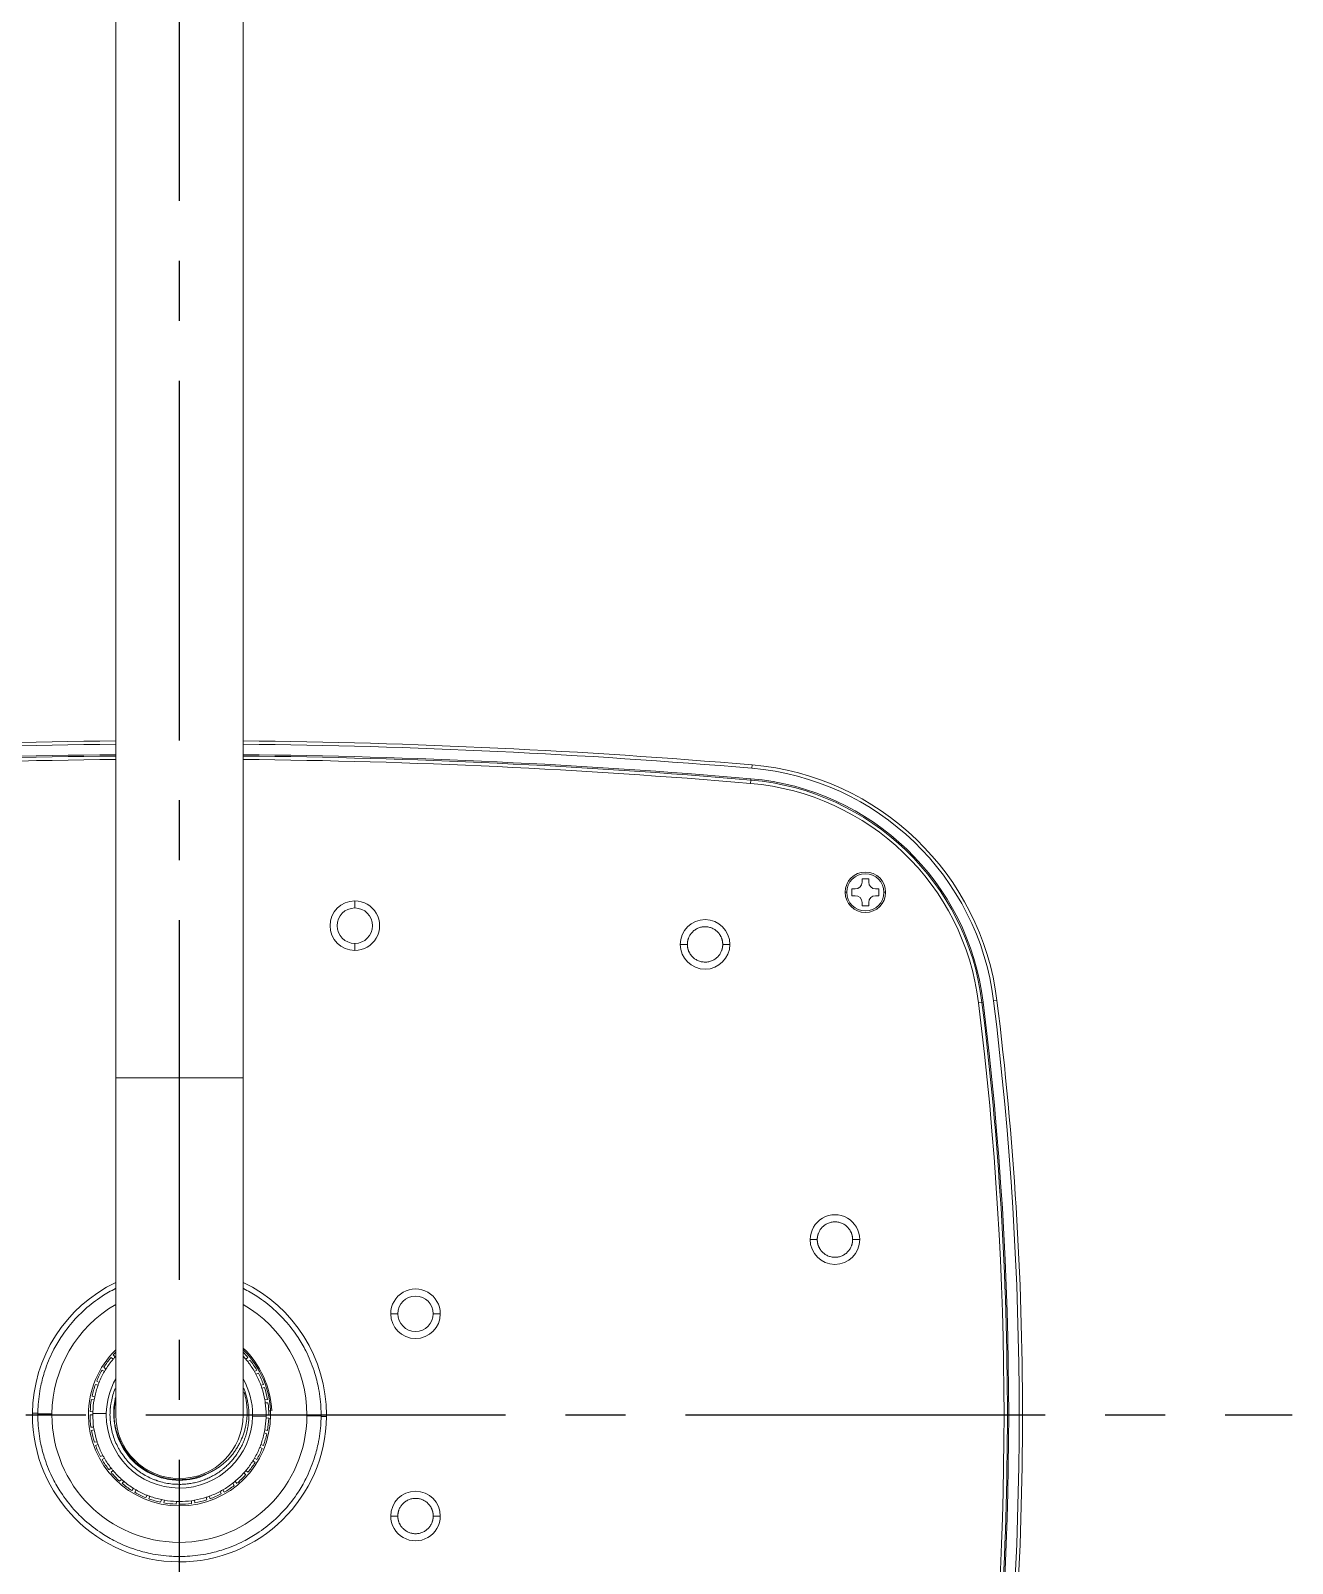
# Model space of a CAD drawing. Header units: millimetres. Extents: x 14183 to 14777, y -4239 to -3399.
# Drawn here: x 14386.7 to 14433.4, y -3574.9 to -3518 of the extents above; entities that cross this region are included whole.
import ezdxf

# ---------------------------------------------------------------- set-up
doc = ezdxf.new("R2010")
doc.units = ezdxf.units.MM
doc.header["$LTSCALE"] = 0.1
doc.linetypes.add('CENTER2', pattern=[28.575, 19.05, -3.175, 3.175, -3.175])
doc.linetypes.add('HIDDENX2', pattern=[19.05, 12.7, -6.35])
doc.layers.get('0').update_dxf_attribs({"lineweight": 15})
doc.layers.add('HIDDEN', color=8, linetype='HIDDENX2')

msp = doc.modelspace()

# ---------------------------------------------------------------- linework, layer by layer
at = {"linetype": 'Continuous', "lineweight": 18, "extrusion": (-1.22465e-16, -1, 0)}
for p, q in [((14389.832, -3506.862), (14389.832, -3556.862)), ((14394.557, -3556.862), (14394.557, -3506.862)), ((14417.494, -3549.487), (14417.744, -3549.487)), ((14417.494, -3549.612), (14417.494, -3549.487)), ((14417.744, -3549.487), (14417.744, -3549.612)), ((14417.119, -3549.862), (14417.244, -3549.862)), ((14417.119, -3550.112), (14417.119, -3549.862)), ((14417.244, -3550.112), (14417.119, -3550.112)), ((14417.494, -3550.487), (14417.494, -3550.362)), ((14417.744, -3550.362), (14417.744, -3550.487)), ((14417.994, -3549.862), (14418.119, -3549.862)), ((14418.119, -3550.112), (14417.994, -3550.112)), ((14418.119, -3549.862), (14418.119, -3550.112)), ((14417.744, -3550.487), (14417.494, -3550.487)), ((14389.832, -3556.862), (14389.832, -3569.362)), ((14394.557, -3569.362), (14394.557, -3556.862)), ((14389.734, -3567.297), (14389.657, -3567.233)), ((14389.74, -3567.138), (14389.805, -3567.215)), ((14394.655, -3567.297), (14394.732, -3567.233)), ((14394.812, -3567.332), (14394.724, -3567.382)), ((14389.412, -3567.756), (14389.326, -3567.706)), ((14389.391, -3567.597), (14389.469, -3567.662)), ((14394.977, -3567.756), (14395.063, -3567.706)), ((14395.124, -3567.817), (14395.03, -3567.851)), ((14389.176, -3568.264), (14389.082, -3568.229)), ((14389.127, -3568.111), (14389.215, -3568.162)), ((14395.213, -3568.264), (14395.307, -3568.229)), ((14395.348, -3568.349), (14395.249, -3568.367)), ((14389.031, -3568.804), (14388.932, -3568.787)), ((14388.957, -3568.663), (14389.052, -3568.697)), ((14395.358, -3568.804), (14395.457, -3568.787)), ((14395.476, -3568.912), (14395.375, -3568.912)), ((14388.982, -3569.362), (14388.882, -3569.362)), ((14388.884, -3569.236), (14388.984, -3569.253)), ((14395.505, -3569.489), (14395.405, -3569.471)), ((14395.407, -3569.362), (14395.507, -3569.362)), ((14395.566, -3569.212), (14395.504, -3569.212)), ((14395.566, -3569.512), (14395.504, -3569.512)), ((14388.913, -3569.812), (14389.014, -3569.812)), ((14389.031, -3569.92), (14388.932, -3569.937)), ((14395.432, -3570.062), (14395.337, -3570.027)), ((14395.358, -3569.92), (14395.457, -3569.937)), ((14389.041, -3570.375), (14389.14, -3570.358)), ((14389.176, -3570.461), (14389.082, -3570.495)), ((14395.262, -3570.613), (14395.174, -3570.563)), ((14395.213, -3570.461), (14395.307, -3570.495)), ((14389.265, -3570.908), (14389.359, -3570.873)), ((14389.412, -3570.969), (14389.326, -3571.019)), ((14389.577, -3571.393), (14389.665, -3571.342)), ((14394.998, -3571.127), (14394.92, -3571.062)), ((14394.977, -3570.969), (14395.063, -3571.019)), ((14389.734, -3571.427), (14389.657, -3571.491)), ((14389.97, -3571.816), (14390.047, -3571.752)), ((14390.13, -3571.823), (14390.065, -3571.9)), ((14394.225, -3571.979), (14394.175, -3571.892)), ((14394.259, -3571.823), (14394.324, -3571.9)), ((14394.649, -3571.587), (14394.584, -3571.51)), ((14394.655, -3571.427), (14394.732, -3571.491)), ((14390.43, -3572.166), (14390.495, -3572.088)), ((14390.588, -3572.144), (14390.538, -3572.231)), ((14390.943, -3572.429), (14390.994, -3572.342)), ((14391.096, -3572.381), (14391.062, -3572.475)), ((14391.495, -3572.6), (14391.529, -3572.505)), ((14393.208, -3572.516), (14393.19, -3572.417)), ((14393.293, -3572.381), (14393.327, -3572.475)), ((14393.74, -3572.292), (14393.705, -3572.197)), ((14393.801, -3572.144), (14393.851, -3572.231)), ((14391.637, -3572.526), (14391.619, -3572.624)), ((14392.068, -3572.672), (14392.085, -3572.573)), ((14392.194, -3572.575), (14392.194, -3572.675)), ((14392.644, -3572.644), (14392.644, -3572.543)), ((14392.752, -3572.526), (14392.77, -3572.624))]:
    msp.add_line(p, q, dxfattribs=at)
at = {"linetype": 'Continuous', "lineweight": 13, "extrusion": (-1.22465e-16, -1, 0)}
for p, q in [((14413.374, -3545.826), (14413.378, -3545.776)), ((14413.411, -3545.39), (14413.422, -3545.265)), ((14413.374, -3545.826), (14413.363, -3545.95)), ((14416.932, -3549.987), (14416.869, -3549.987)), ((14418.307, -3549.987), (14418.369, -3549.987)), ((14421.939, -3554.069), (14421.815, -3554.084)), ((14421.939, -3554.069), (14421.988, -3554.063)), ((14422.373, -3554.015), (14422.497, -3554)), ((14392.194, -3556.862), (14389.832, -3556.862)), ((14392.194, -3556.862), (14394.557, -3556.862)), ((14386.745, -3569.302), (14386.945, -3569.304)), ((14386.945, -3569.324), (14387.47, -3569.328)), ((14389.482, -3569.316), (14388.982, -3569.308)), ((14394.907, -3569.408), (14395.407, -3569.417)), ((14397.444, -3569.401), (14396.919, -3569.397)), ((14397.644, -3569.422), (14397.444, -3569.42))]:
    msp.add_line(p, q, dxfattribs=at)
at = {"linetype": 'Continuous', "lineweight": 18}
for centre, radius, start, end in [((14392.194, -3794.362), 250, 90.54142, 94.87081), ((14392.194, -3794.362), 250, 85.12919, 89.45858), ((14412.573, -3555.229), 10, 7.0594, 85.1292), ((14412.573, -3555.229), 9.313, 7.0594, 85.1284), ((14417.619, -3549.987), 0.688, 0, 180), ((14417.244, -3549.612), 0.25, 270, 0), ((14417.994, -3549.612), 0.25, 180, 270), ((14417.619, -3549.987), 0.688, 180, 0), ((14417.244, -3550.362), 0.25, 0, 90), ((14417.994, -3550.362), 0.25, 90, 180), ((14298.444, -3569.362), 125, 0, 7.05939), ((14392.194, -3569.362), 5.45, 115.6873, 179.3679), ((14392.194, -3569.362), 5.45, 0.0016, 64.3128), ((14392.194, -3569.362), 5.25, 116.8608, 123.1392), ((14392.194, -3569.362), 5.25, 56.8608, 63.1392), ((14392.194, -3569.362), 5.25, 131.8608, 138.1392), ((14392.194, -3569.362), 5.25, 41.8608, 48.1392), ((14392.194, -3569.362), 5.25, 146.8608, 153.1392), ((14392.194, -3569.362), 5.25, 26.8608, 33.1392), ((14392.194, -3569.362), 3.312, 140, 147.8077), ((14392.194, -3569.362), 3.212, 138.0523, 140), ((14392.194, -3569.362), 3.312, 135.4964, 137.8077), ((14392.194, -3569.362), 3.425, 2.5101, 46.3863), ((14392.194, -3569.362), 3.312, 40, 44.5035), ((14392.194, -3569.362), 3.212, 38.0524, 40.0001), ((14392.194, -3569.362), 3.312, 30, 37.8077), ((14392.194, -3569.362), 5.25, 161.8608, 168.1392), ((14392.194, -3569.362), 3.312, 150, 157.8077), ((14392.194, -3569.362), 3.212, 148.0523, 150), ((14392.194, -3569.362), 3.212, 28.0524, 30), ((14392.194, -3569.362), 3.312, 20, 27.8077), ((14392.194, -3569.362), 5.25, 11.8608, 18.1392), ((14392.194, -3569.362), 3.312, 160, 167.8077), ((14392.194, -3569.362), 3.212, 158.0523, 160), ((14392.194, -3569.362), 2.712, 150.5693, 179.026), ((14392.194, -3569.362), 2.712, 0, 29.4302), ((14392.194, -3569.362), 3.212, 18.0524, 20), ((14392.194, -3569.362), 3.312, 10, 17.8077), ((14392.194, -3569.362), 5.25, 176.8608, 179.5805), ((14392.194, -3569.362), 3.312, 170, 177.8077), ((14392.194, -3569.362), 3.212, 168.0523, 170), ((14392.194, -3569.362), 3.212, 8.0524, 10), ((14392.194, -3569.362), 3.312, 0, 7.8077), ((14392.194, -3569.362), 5.25, 0, 3.1392), ((14392.194, -3569.362), 5.25, 179.5805, 180), ((14392.194, -3569.362), 5.25, 180, 183.1392), ((14392.194, -3569.362), 3.312, 180, 187.8077), ((14392.194, -3569.362), 3.212, 178.0523, 179.026), ((14392.194, -3569.362), 3.212, 179.026, 180), ((14392.194, -3569.362), 2.712, 180, 359.026), ((14392.194, -3569.362), 2.362, 180, 270), ((14392.194, -3569.362), 2.362, 270, 360), ((14392.194, -3569.362), 3.212, 358.0523, 359.026), ((14392.194, -3569.362), 3.212, 359.026, 0), ((14392.194, -3569.362), 3.312, 350, 357.8077), ((14392.194, -3569.362), 5.25, 356.8608, 359.5805), ((14392.194, -3569.362), 5.25, 359.5805, 0), ((14298.444, -3569.362), 125, 352.94061, 0), ((14392.194, -3569.362), 3.312, 190, 197.8077), ((14392.194, -3569.362), 3.212, 188.0524, 190), ((14392.194, -3569.362), 3.312, 340, 347.8077), ((14392.194, -3569.362), 3.212, 348.0523, 350), ((14392.194, -3569.362), 5.25, 191.8608, 198.1392), ((14392.194, -3569.362), 3.312, 200, 207.8077), ((14392.194, -3569.362), 3.212, 198.0524, 200), ((14392.194, -3569.362), 3.312, 330, 337.8077), ((14392.194, -3569.362), 3.212, 338.0523, 340), ((14392.194, -3569.362), 5.25, 341.8608, 348.1392), ((14392.194, -3569.362), 3.312, 210, 217.8077), ((14392.194, -3569.362), 3.212, 208.0524, 210), ((14392.194, -3569.362), 3.212, 218.0524, 220), ((14392.194, -3569.362), 3.312, 320, 327.8077), ((14392.194, -3569.362), 3.212, 328.0523, 330), ((14392.194, -3569.362), 5.25, 206.8608, 213.1392), ((14392.194, -3569.362), 3.312, 220, 227.8077), ((14392.194, -3569.362), 3.212, 228.0523, 230), ((14392.194, -3569.362), 3.312, 230, 237.8077), ((14392.194, -3569.362), 3.212, 308.0523, 310), ((14392.194, -3569.362), 3.312, 310, 317.8077), ((14392.194, -3569.362), 3.212, 318.0523, 320), ((14392.194, -3569.362), 5.25, 326.8608, 333.1392), ((14392.194, -3569.362), 3.212, 238.0523, 240), ((14392.194, -3569.362), 3.312, 240, 247.8077), ((14392.194, -3569.362), 3.212, 248.0523, 250), ((14392.194, -3569.362), 3.312, 250, 257.8077), ((14392.194, -3569.362), 3.212, 258.0523, 260), ((14392.194, -3569.362), 3.312, 280, 287.8077), ((14392.194, -3569.362), 3.212, 288.0523, 290), ((14392.194, -3569.362), 3.312, 290, 297.8077), ((14392.194, -3569.362), 3.212, 298.0523, 300), ((14392.194, -3569.362), 3.312, 300, 307.8077), ((14392.194, -3569.362), 5.25, 221.8608, 228.1392), ((14392.194, -3569.362), 3.312, 260, 267.8077), ((14392.194, -3569.362), 3.212, 268.0505, 270), ((14392.194, -3569.362), 3.312, 270, 277.8077), ((14392.194, -3569.362), 3.212, 278.0523, 280), ((14392.194, -3569.362), 5.25, 311.8608, 318.1392), ((14392.194, -3569.362), 5.25, 236.8608, 243.1392), ((14392.194, -3569.362), 5.25, 296.8608, 303.1392), ((14392.194, -3569.362), 5.25, 251.8608, 258.1392), ((14392.194, -3569.362), 5.25, 266.8608, 273.1392), ((14392.194, -3569.362), 5.25, 281.8608, 288.1392)]:
    msp.add_arc(centre, radius, start, end, dxfattribs=at)
at = {"linetype": 'Continuous', "lineweight": 13}
for centre, radius, start, end in [((14392.194, -3794.362), 249.875, 90.54157, 94.87081), ((14392.194, -3794.362), 249.875, 85.12919, 89.45843), ((14392.194, -3794.362), 249.312, 90.54279, 94.87084), ((14392.194, -3794.362), 249.312, 85.12916, 89.45705), ((14412.573, -3555.229), 9.875, 7.0594, 85.1292), ((14398.694, -3551.224), 0.656, 90, 270), ((14398.694, -3551.224), 0.656, 270, 90), ((14298.444, -3569.362), 124.313, 352.94061, 7.05939), ((14298.444, -3569.362), 124.875, 352.94061, 7.05939), ((14400.944, -3565.612), 0.656, 360, 180), ((14392.194, -3569.362), 4.725, 119.9982, 179.5805), ((14392.194, -3569.362), 4.725, 359.9974, 60.0006), ((14400.944, -3565.612), 0.656, 180, 360), ((14392.194, -3569.362), 5.45, 179.3679, 180.0016), ((14392.194, -3569.362), 4.725, 179.5805, 180.0044), ((14392.194, -3569.362), 4.725, 180.0044, 359.5805), ((14392.194, -3569.362), 2.712, 179.026, 180), ((14392.194, -3569.362), 2.712, 359.026, 360), ((14392.194, -3569.362), 4.725, 359.5805, 359.9974)]:
    msp.add_arc(centre, radius, start, end, dxfattribs=at)
at = {"linetype": 'Continuous', "lineweight": 13, "extrusion": (0, 0, -1)}
for centre, radius, start, end in [((-14392.194, -3794.362), 249.488, 85.12919, 89.45751), ((-14392.194, -3794.362), 249.488, 90.54249, 94.87081), ((-14412.573, -3555.229), 9.488, 94.8708, 172.9406), ((-14298.444, -3569.362), 124.487, 172.94061, 187.05939), ((-14392.194, -3569.362), 5.45, 179.9984, 180.6321)]:
    msp.add_arc(centre, radius, start, end, dxfattribs=at)
at = {"linetype": 'Continuous', "lineweight": 18, "extrusion": (0, 0, -1)}
for centre, radius, start, end in [((-14392.194, -3794.362), 249.438, 85.12919, 89.45736), ((-14392.194, -3794.362), 249.438, 90.54264, 94.87081), ((-14412.573, -3555.229), 9.438, 94.8708, 172.9406), ((-14417.619, -3549.987), 0.75, 0, 180), ((-14398.694, -3551.224), 0.919, 270.0032, 90.0011), ((-14398.694, -3551.224), 0.919, 90.0011, 270.0032), ((-14417.619, -3549.987), 0.75, 180, 0), ((-14411.676, -3551.919), 0.919, 0.0032, 180.0032), ((-14411.676, -3551.919), 0.919, 180.0032, 0.0032), ((-14298.444, -3569.362), 124.438, 172.94061, 180), ((-14416.491, -3562.862), 0.919, 0.0011, 180.0011), ((-14416.491, -3562.862), 0.919, 180.0011, 0.0011), ((-14392.194, -3569.362), 5.25, 48.1392, 56.8608), ((-14392.194, -3569.362), 5.25, 123.1392, 131.8608), ((-14400.944, -3565.612), 0.919, 0.0011, 180.0032), ((-14400.944, -3565.612), 0.919, 180.0032, 0.0011), ((-14392.194, -3569.362), 5.25, 33.1392, 41.8608), ((-14392.194, -3569.362), 5.25, 138.1392, 146.8608), ((-14392.194, -3569.362), 5.25, 18.1392, 26.8608), ((-14392.194, -3569.362), 3.375, 0, 45.5738), ((-14392.194, -3569.362), 3.212, 31.9477, 40), ((-14392.194, -3569.362), 3.375, 134.4262, 180), ((-14392.194, -3569.362), 3.212, 137.3417, 139.9999), ((-14392.194, -3569.362), 3.212, 141.9476, 150), ((-14392.194, -3569.362), 5.25, 153.1392, 161.8608), ((-14392.194, -3569.362), 3.212, 21.9477, 30), ((-14392.194, -3569.362), 3.212, 151.9476, 160), ((-14392.194, -3569.362), 5.25, 3.1392, 11.8608), ((-14392.194, -3569.362), 3.212, 11.9477, 20), ((-14392.194, -3569.362), 3.212, 161.9476, 170), ((-14392.194, -3569.362), 5.25, 168.1392, 176.8608), ((-14392.194, -3569.362), 3.212, 1.9477, 10), ((-14392.194, -3569.362), 2.425, 270, 13.0359), ((-14392.194, -3569.362), 3.212, 171.9476, 180), ((-14392.194, -3569.362), 5.45, 180.6321, 359.9984), ((-14392.194, -3569.362), 5.25, 348.1392, 356.8608), ((-14392.194, -3569.362), 3.375, 180, 0), ((-14392.194, -3569.362), 3.212, 351.9476, 360), ((-14392.194, -3569.362), 3.212, 181.9477, 190), ((-14392.194, -3569.362), 5.25, 183.1392, 191.8608), ((-14298.444, -3569.362), 124.438, 180, 187.05939), ((-14392.194, -3569.362), 3.212, 341.9476, 350), ((-14392.194, -3569.362), 3.212, 191.9477, 200), ((-14392.194, -3569.362), 3.212, 331.9476, 340), ((-14392.194, -3569.362), 3.212, 201.9477, 210), ((-14392.194, -3569.362), 5.25, 333.1392, 341.8608), ((-14392.194, -3569.362), 3.212, 321.9476, 330), ((-14392.194, -3569.362), 3.212, 211.9477, 220), ((-14392.194, -3569.362), 5.25, 198.1392, 206.8608), ((-14392.194, -3569.362), 3.212, 311.9477, 320), ((-14392.194, -3569.362), 3.212, 301.9477, 310), ((-14392.194, -3569.362), 2.425, 245.8856, 270), ((-14392.194, -3569.362), 3.212, 231.9477, 240), ((-14392.194, -3569.362), 3.212, 221.9477, 230), ((-14392.194, -3569.362), 5.25, 318.1392, 326.8608), ((-14392.194, -3569.362), 3.212, 291.9477, 300), ((-14392.194, -3569.362), 3.212, 281.9477, 290), ((-14392.194, -3569.362), 3.212, 251.9477, 260), ((-14392.194, -3569.362), 3.212, 241.9477, 250), ((-14392.194, -3569.362), 5.25, 213.1392, 221.8608), ((-14400.944, -3573.112), 0.919, 0.0032, 180.0011), ((-14392.194, -3569.362), 3.212, 271.9495, 280), ((-14392.194, -3569.362), 3.212, 261.9477, 270), ((-14392.194, -3569.362), 5.25, 303.1392, 311.8608), ((-14392.194, -3569.362), 5.25, 228.1392, 236.8608), ((-14400.944, -3573.112), 0.919, 180.0011, 0.0032), ((-14392.194, -3569.362), 5.25, 288.1392, 296.8608), ((-14392.194, -3569.362), 5.25, 243.1392, 251.8608), ((-14392.194, -3569.362), 5.25, 273.1392, 281.8608), ((-14392.194, -3569.362), 5.25, 258.1392, 266.8608)]:
    msp.add_arc(centre, radius, start, end, dxfattribs=at)
at = {"linetype": 'Continuous', "lineweight": 13}
for points in [[(14398.694, -3550.568), (14398.694, -3550.551), (14398.694, -3550.532), (14398.694, -3550.491), (14398.694, -3550.47), (14398.694, -3550.425), (14398.694, -3550.402), (14398.694, -3550.354), (14398.694, -3550.33), (14398.694, -3550.306)], [(14398.694, -3551.88), (14398.694, -3551.898), (14398.694, -3551.917), (14398.694, -3551.957), (14398.694, -3551.979), (14398.694, -3552.023), (14398.694, -3552.047), (14398.694, -3552.094), (14398.694, -3552.118), (14398.694, -3552.143)], [(14410.757, -3551.919), (14410.782, -3551.919), (14410.806, -3551.919), (14410.854, -3551.919), (14410.877, -3551.919), (14410.922, -3551.919), (14410.944, -3551.919), (14410.984, -3551.919), (14411.003, -3551.919), (14411.021, -3551.919)], [(14412.594, -3551.919), (14412.57, -3551.919), (14412.546, -3551.919), (14412.498, -3551.919), (14412.475, -3551.919), (14412.43, -3551.919), (14412.408, -3551.919), (14412.367, -3551.919), (14412.348, -3551.919), (14412.331, -3551.919)], [(14415.572, -3562.862), (14415.596, -3562.862), (14415.621, -3562.862), (14415.668, -3562.862), (14415.692, -3562.862), (14415.737, -3562.862), (14415.759, -3562.862), (14415.799, -3562.862), (14415.818, -3562.862), (14415.835, -3562.862)], [(14417.409, -3562.862), (14417.385, -3562.862), (14417.361, -3562.862), (14417.313, -3562.862), (14417.289, -3562.862), (14417.244, -3562.862), (14417.223, -3562.862), (14417.182, -3562.862), (14417.163, -3562.862), (14417.146, -3562.862)], [(14400.026, -3565.612), (14400.05, -3565.612), (14400.074, -3565.612), (14400.122, -3565.612), (14400.145, -3565.612), (14400.19, -3565.612), (14400.212, -3565.612), (14400.252, -3565.612), (14400.271, -3565.612), (14400.288, -3565.612)], [(14401.863, -3565.612), (14401.839, -3565.612), (14401.815, -3565.612), (14401.767, -3565.612), (14401.744, -3565.612), (14401.699, -3565.612), (14401.677, -3565.612), (14401.637, -3565.612), (14401.618, -3565.612), (14401.601, -3565.612)], [(14400.289, -3573.112), (14400.272, -3573.112), (14400.253, -3573.112), (14400.212, -3573.112), (14400.191, -3573.112), (14400.146, -3573.112), (14400.122, -3573.112), (14400.075, -3573.112), (14400.05, -3573.112), (14400.026, -3573.112)], [(14401.6, -3573.112), (14401.617, -3573.112), (14401.636, -3573.112), (14401.677, -3573.112), (14401.698, -3573.112), (14401.743, -3573.112), (14401.767, -3573.112), (14401.814, -3573.112), (14401.839, -3573.112), (14401.863, -3573.112)]]:
    msp.add_open_spline(points, degree=3, knots=[0, 0, 0, 0, 0.25, 0.25, 0.5, 0.5, 0.75, 0.75, 1, 1, 1, 1], dxfattribs=at)
at = {"linetype": 'Continuous', "lineweight": 18}
for points, knots in [([(14412.331, -3551.919), (14412.331, -3551.916), (14412.331, -3551.912), (14412.331, -3551.905), (14412.331, -3551.898), (14412.33, -3551.891), (14412.33, -3551.884), (14412.33, -3551.877), (14412.329, -3551.87), (14412.329, -3551.864), (14412.328, -3551.857), (14412.328, -3551.85), (14412.327, -3551.843), (14412.326, -3551.837), (14412.325, -3551.83), (14412.324, -3551.823), (14412.323, -3551.817), (14412.322, -3551.81), (14412.321, -3551.804), (14412.32, -3551.797), (14412.319, -3551.791), (14412.318, -3551.784), (14412.316, -3551.778), (14412.315, -3551.771), (14412.314, -3551.765), (14412.312, -3551.758), (14412.31, -3551.752), (14412.309, -3551.746), (14412.307, -3551.739), (14412.305, -3551.733), (14412.303, -3551.726), (14412.301, -3551.72), (14412.299, -3551.714), (14412.297, -3551.707), (14412.295, -3551.701), (14412.293, -3551.695), (14412.287, -3551.68), (14412.278, -3551.656), (14412.263, -3551.625), (14412.246, -3551.593), (14412.228, -3551.563), (14412.207, -3551.533), (14412.184, -3551.503), (14412.154, -3551.469), (14412.115, -3551.43), (14412.064, -3551.389), (14412.008, -3551.351), (14411.947, -3551.32), (14411.884, -3551.295), (14411.818, -3551.277), (14411.749, -3551.265), (14411.679, -3551.261), (14411.608, -3551.265), (14411.54, -3551.276), (14411.474, -3551.293), (14411.41, -3551.318), (14411.348, -3551.349), (14411.291, -3551.386), (14411.24, -3551.427), (14411.194, -3551.472), (14411.152, -3551.522), (14411.116, -3551.575), (14411.085, -3551.63), (14411.067, -3551.673), (14411.057, -3551.7), (14411.053, -3551.713), (14411.049, -3551.725), (14411.045, -3551.737), (14411.042, -3551.75), (14411.039, -3551.762), (14411.036, -3551.775), (14411.033, -3551.788), (14411.031, -3551.8), (14411.029, -3551.813), (14411.027, -3551.826), (14411.025, -3551.839), (14411.024, -3551.852), (14411.023, -3551.865), (14411.022, -3551.878), (14411.021, -3551.892), (14411.021, -3551.905), (14411.021, -3551.914), (14411.021, -3551.919)], [0, 0, 0, 0, 0.003412, 0.006805, 0.010181, 0.01354, 0.016884, 0.020212, 0.023527, 0.026828, 0.030117, 0.033395, 0.036662, 0.039919, 0.043168, 0.046408, 0.049641, 0.052868, 0.05609, 0.059306, 0.062519, 0.065729, 0.068936, 0.072142, 0.075348, 0.078553, 0.08176, 0.084968, 0.088179, 0.091393, 0.094611, 0.097833, 0.101061, 0.104296, 0.107537, 0.110785, 0.114042, 0.130866, 0.147803, 0.164918, 0.182271, 0.199917, 0.217904, 0.23628, 0.266761, 0.298262, 0.330954, 0.365013, 0.397583, 0.430587, 0.464208, 0.498642, 0.532994, 0.566579, 0.599596, 0.632228, 0.666512, 0.699421, 0.731136, 0.76183, 0.794088, 0.825267, 0.855643, 0.885537, 0.891927, 0.898283, 0.90461, 0.910913, 0.917198, 0.92347, 0.929736, 0.936001, 0.942272, 0.948554, 0.954854, 0.961178, 0.967534, 0.973926, 0.980362, 0.986849, 0.993393, 1, 1, 1, 1]), ([(14411.021, -3551.919), (14411.021, -3551.921), (14411.021, -3551.926), (14411.021, -3551.933), (14411.021, -3551.94), (14411.021, -3551.947), (14411.022, -3551.953), (14411.022, -3551.96), (14411.022, -3551.967), (14411.023, -3551.974), (14411.024, -3551.981), (14411.024, -3551.987), (14411.025, -3551.994), (14411.026, -3552.001), (14411.026, -3552.007), (14411.027, -3552.014), (14411.028, -3552.021), (14411.029, -3552.027), (14411.03, -3552.034), (14411.032, -3552.04), (14411.033, -3552.047), (14411.034, -3552.053), (14411.035, -3552.06), (14411.037, -3552.066), (14411.038, -3552.073), (14411.04, -3552.079), (14411.041, -3552.085), (14411.043, -3552.092), (14411.045, -3552.098), (14411.047, -3552.105), (14411.049, -3552.111), (14411.051, -3552.117), (14411.053, -3552.124), (14411.055, -3552.13), (14411.057, -3552.136), (14411.059, -3552.143), (14411.065, -3552.158), (14411.074, -3552.181), (14411.089, -3552.213), (14411.106, -3552.244), (14411.124, -3552.275), (14411.145, -3552.305), (14411.167, -3552.334), (14411.198, -3552.369), (14411.237, -3552.408), (14411.287, -3552.449), (14411.344, -3552.486), (14411.404, -3552.517), (14411.468, -3552.542), (14411.534, -3552.561), (14411.603, -3552.572), (14411.673, -3552.576), (14411.743, -3552.573), (14411.812, -3552.562), (14411.878, -3552.544), (14411.942, -3552.52), (14412.003, -3552.489), (14412.061, -3552.452), (14412.112, -3552.411), (14412.158, -3552.365), (14412.2, -3552.315), (14412.236, -3552.262), (14412.266, -3552.207), (14412.284, -3552.165), (14412.295, -3552.137), (14412.299, -3552.125), (14412.303, -3552.112), (14412.306, -3552.1), (14412.31, -3552.088), (14412.313, -3552.075), (14412.316, -3552.062), (14412.319, -3552.05), (14412.321, -3552.037), (14412.323, -3552.024), (14412.325, -3552.011), (14412.327, -3551.999), (14412.328, -3551.985), (14412.329, -3551.972), (14412.33, -3551.959), (14412.331, -3551.946), (14412.331, -3551.932), (14412.331, -3551.923), (14412.331, -3551.919)], [0, 0, 0, 0, 0.003412, 0.006805, 0.010181, 0.01354, 0.016884, 0.020212, 0.023527, 0.026828, 0.030117, 0.033395, 0.036662, 0.039919, 0.043168, 0.046408, 0.049641, 0.052868, 0.05609, 0.059306, 0.062519, 0.065729, 0.068936, 0.072142, 0.075348, 0.078553, 0.08176, 0.084968, 0.088179, 0.091393, 0.094611, 0.097833, 0.101061, 0.104296, 0.107537, 0.110785, 0.114042, 0.130866, 0.147803, 0.164918, 0.182271, 0.199917, 0.217904, 0.23628, 0.266761, 0.298262, 0.330954, 0.365013, 0.397583, 0.430587, 0.464208, 0.498642, 0.532994, 0.566579, 0.599596, 0.632228, 0.666512, 0.699421, 0.731136, 0.76183, 0.794088, 0.825267, 0.855643, 0.885537, 0.891927, 0.898283, 0.90461, 0.910913, 0.917198, 0.92347, 0.929736, 0.936001, 0.942272, 0.948554, 0.954854, 0.961178, 0.967534, 0.973926, 0.980362, 0.986849, 0.993393, 1, 1, 1, 1]), ([(14417.146, -3562.862), (14417.146, -3562.86), (14417.146, -3562.855), (14417.146, -3562.848), (14417.145, -3562.841), (14417.145, -3562.834), (14417.145, -3562.828), (14417.145, -3562.821), (14417.144, -3562.814), (14417.144, -3562.807), (14417.143, -3562.8), (14417.142, -3562.794), (14417.142, -3562.787), (14417.141, -3562.78), (14417.14, -3562.774), (14417.139, -3562.767), (14417.138, -3562.76), (14417.137, -3562.754), (14417.136, -3562.747), (14417.135, -3562.741), (14417.134, -3562.734), (14417.132, -3562.728), (14417.131, -3562.721), (14417.13, -3562.715), (14417.128, -3562.708), (14417.127, -3562.702), (14417.125, -3562.696), (14417.123, -3562.689), (14417.122, -3562.683), (14417.12, -3562.676), (14417.118, -3562.67), (14417.116, -3562.664), (14417.114, -3562.657), (14417.112, -3562.651), (14417.11, -3562.645), (14417.107, -3562.638), (14417.102, -3562.623), (14417.092, -3562.6), (14417.078, -3562.568), (14417.061, -3562.537), (14417.042, -3562.506), (14417.022, -3562.476), (14416.999, -3562.447), (14416.969, -3562.412), (14416.93, -3562.373), (14416.879, -3562.332), (14416.823, -3562.295), (14416.762, -3562.264), (14416.698, -3562.239), (14416.633, -3562.22), (14416.564, -3562.209), (14416.494, -3562.205), (14416.423, -3562.208), (14416.355, -3562.219), (14416.289, -3562.237), (14416.224, -3562.261), (14416.163, -3562.292), (14416.106, -3562.329), (14416.055, -3562.37), (14416.008, -3562.416), (14415.967, -3562.466), (14415.93, -3562.519), (14415.9, -3562.574), (14415.882, -3562.616), (14415.872, -3562.644), (14415.868, -3562.656), (14415.864, -3562.668), (14415.86, -3562.681), (14415.857, -3562.693), (14415.854, -3562.706), (14415.851, -3562.719), (14415.848, -3562.731), (14415.846, -3562.744), (14415.844, -3562.757), (14415.842, -3562.77), (14415.84, -3562.782), (14415.839, -3562.795), (14415.837, -3562.809), (14415.837, -3562.822), (14415.836, -3562.835), (14415.836, -3562.849), (14415.835, -3562.858), (14415.835, -3562.862)], [0, 0, 0, 0, 0.003412, 0.006805, 0.010181, 0.01354, 0.016884, 0.020212, 0.023527, 0.026828, 0.030117, 0.033395, 0.036662, 0.039919, 0.043168, 0.046408, 0.049641, 0.052868, 0.05609, 0.059306, 0.062519, 0.065729, 0.068936, 0.072142, 0.075348, 0.078553, 0.08176, 0.084968, 0.088179, 0.091393, 0.094611, 0.097833, 0.101061, 0.104296, 0.107537, 0.110785, 0.114042, 0.130866, 0.147803, 0.164918, 0.182271, 0.199917, 0.217904, 0.23628, 0.266761, 0.298262, 0.330954, 0.365013, 0.397583, 0.430587, 0.464208, 0.498642, 0.532994, 0.566579, 0.599596, 0.632228, 0.666512, 0.699421, 0.731136, 0.76183, 0.794088, 0.825267, 0.855643, 0.885537, 0.891927, 0.898283, 0.90461, 0.910913, 0.917198, 0.92347, 0.929736, 0.936001, 0.942272, 0.948554, 0.954854, 0.961178, 0.967534, 0.973926, 0.980362, 0.986849, 0.993393, 1, 1, 1, 1]), ([(14415.835, -3562.862), (14415.835, -3562.865), (14415.836, -3562.869), (14415.836, -3562.876), (14415.836, -3562.883), (14415.836, -3562.89), (14415.836, -3562.897), (14415.837, -3562.904), (14415.837, -3562.911), (14415.838, -3562.917), (14415.838, -3562.924), (14415.839, -3562.931), (14415.84, -3562.938), (14415.84, -3562.944), (14415.841, -3562.951), (14415.842, -3562.958), (14415.843, -3562.964), (14415.844, -3562.971), (14415.845, -3562.977), (14415.846, -3562.984), (14415.848, -3562.99), (14415.849, -3562.997), (14415.85, -3563.003), (14415.852, -3563.01), (14415.853, -3563.016), (14415.855, -3563.023), (14415.856, -3563.029), (14415.858, -3563.035), (14415.86, -3563.042), (14415.861, -3563.048), (14415.863, -3563.054), (14415.865, -3563.061), (14415.867, -3563.067), (14415.869, -3563.073), (14415.872, -3563.08), (14415.874, -3563.086), (14415.879, -3563.101), (14415.889, -3563.125), (14415.904, -3563.156), (14415.92, -3563.188), (14415.939, -3563.218), (14415.96, -3563.248), (14415.982, -3563.278), (14416.012, -3563.312), (14416.052, -3563.351), (14416.102, -3563.392), (14416.159, -3563.43), (14416.219, -3563.461), (14416.283, -3563.486), (14416.349, -3563.504), (14416.417, -3563.516), (14416.488, -3563.52), (14416.558, -3563.516), (14416.627, -3563.505), (14416.693, -3563.488), (14416.757, -3563.463), (14416.818, -3563.432), (14416.875, -3563.395), (14416.926, -3563.354), (14416.973, -3563.309), (14417.015, -3563.259), (14417.051, -3563.206), (14417.081, -3563.15), (14417.099, -3563.108), (14417.109, -3563.081), (14417.114, -3563.068), (14417.117, -3563.056), (14417.121, -3563.044), (14417.125, -3563.031), (14417.128, -3563.019), (14417.131, -3563.006), (14417.133, -3562.993), (14417.136, -3562.981), (14417.138, -3562.968), (14417.14, -3562.955), (14417.141, -3562.942), (14417.143, -3562.929), (14417.144, -3562.916), (14417.145, -3562.903), (14417.145, -3562.889), (14417.146, -3562.876), (14417.146, -3562.867), (14417.146, -3562.862)], [0, 0, 0, 0, 0.003412, 0.006805, 0.010181, 0.01354, 0.016884, 0.020212, 0.023527, 0.026828, 0.030117, 0.033395, 0.036662, 0.039919, 0.043168, 0.046408, 0.049641, 0.052868, 0.05609, 0.059306, 0.062519, 0.065729, 0.068936, 0.072142, 0.075348, 0.078553, 0.08176, 0.084968, 0.088179, 0.091393, 0.094611, 0.097833, 0.101061, 0.104296, 0.107537, 0.110785, 0.114042, 0.130866, 0.147803, 0.164918, 0.182271, 0.199917, 0.217904, 0.23628, 0.266761, 0.298262, 0.330954, 0.365013, 0.397583, 0.430587, 0.464208, 0.498642, 0.532994, 0.566579, 0.599596, 0.632228, 0.666512, 0.699421, 0.731136, 0.76183, 0.794088, 0.825267, 0.855643, 0.885537, 0.891927, 0.898283, 0.90461, 0.910913, 0.917198, 0.92347, 0.929736, 0.936001, 0.942272, 0.948554, 0.954854, 0.961178, 0.967534, 0.973926, 0.980362, 0.986849, 0.993393, 1, 1, 1, 1]), ([(14392.194, -3571.937), (14392.109, -3571.937), (14392.025, -3571.933), (14391.858, -3571.917), (14391.775, -3571.904), (14391.61, -3571.872), (14391.529, -3571.851), (14391.428, -3571.821), (14391.397, -3571.811), (14391.367, -3571.801), (14391.347, -3571.794), (14391.337, -3571.79), (14391.287, -3571.772), (14391.248, -3571.757), (14391.131, -3571.709), (14390.979, -3571.637), (14390.835, -3571.551), (14390.73, -3571.481), (14390.695, -3571.456), (14390.644, -3571.419), (14390.628, -3571.406), (14390.594, -3571.38), (14390.578, -3571.366), (14390.495, -3571.299), (14390.433, -3571.242), (14390.314, -3571.124), (14390.258, -3571.062), (14390.151, -3570.932), (14390.101, -3570.864), (14390.042, -3570.776), (14390.031, -3570.759), (14390.014, -3570.732), (14390.008, -3570.723), (14389.997, -3570.705), (14389.969, -3570.659), (14389.943, -3570.613), (14389.884, -3570.502), (14389.812, -3570.35), (14389.755, -3570.192), (14389.719, -3570.071), (14389.707, -3570.03), (14389.692, -3569.969), (14389.687, -3569.948), (14389.678, -3569.907), (14389.673, -3569.886), (14389.653, -3569.782), (14389.64, -3569.699), (14389.624, -3569.532), (14389.62, -3569.448), (14389.619, -3569.28), (14389.623, -3569.196), (14389.633, -3569.101), (14389.634, -3569.09), (14389.636, -3569.069), (14389.637, -3569.059), (14389.641, -3569.027), (14389.65, -3568.964), (14389.661, -3568.902), (14389.685, -3568.778), (14389.725, -3568.619), (14389.78, -3568.464), (14389.811, -3568.389)], [0, 0, 0, 0, 0.050105, 0.050105, 0.10021, 0.10021, 0.150316, 0.150316, 0.162842, 0.169105, 0.169105, 0.175368, 0.175368, 0.200421, 0.200421, 0.250526, 0.300631, 0.300631, 0.325684, 0.325684, 0.33821, 0.33821, 0.350737, 0.350737, 0.400842, 0.400842, 0.450947, 0.450947, 0.501052, 0.501052, 0.513579, 0.513579, 0.519842, 0.519842, 0.526105, 0.551157, 0.551157, 0.601263, 0.651368, 0.651368, 0.67642, 0.67642, 0.688947, 0.688947, 0.701473, 0.701473, 0.751578, 0.751578, 0.801684, 0.801684, 0.851789, 0.851789, 0.858052, 0.858052, 0.864315, 0.864315, 0.876841, 0.901894, 0.901894, 0.951999, 1, 1, 1, 1]), ([(14394.574, -3568.378), (14394.592, -3568.421), (14394.608, -3568.464), (14394.645, -3568.567), (14394.682, -3568.687), (14394.71, -3568.81), (14394.734, -3568.933), (14394.744, -3568.996), (14394.753, -3569.074), (14394.755, -3569.09), (14394.758, -3569.122), (14394.763, -3569.169), (14394.766, -3569.217), (14394.77, -3569.311), (14394.77, -3569.374), (14394.767, -3569.499), (14394.758, -3569.625), (14394.741, -3569.749), (14394.725, -3569.842), (14394.715, -3569.889), (14394.705, -3569.935), (14394.698, -3569.966), (14394.694, -3569.982), (14394.674, -3570.059), (14394.639, -3570.18), (14394.572, -3570.356), (14394.494, -3570.527), (14394.433, -3570.637), (14394.392, -3570.705), (14394.383, -3570.719), (14394.366, -3570.746), (14394.358, -3570.759), (14394.332, -3570.799), (14394.314, -3570.825), (14394.259, -3570.902), (14394.183, -3571.002), (14394.099, -3571.096), (14394.013, -3571.187), (14393.967, -3571.231), (14393.897, -3571.294), (14393.862, -3571.325), (14393.825, -3571.355), (14393.8, -3571.375), (14393.788, -3571.385), (14393.725, -3571.434), (14393.674, -3571.471), (14393.569, -3571.541), (14393.462, -3571.606), (14393.295, -3571.693), (14393.179, -3571.743), (14393.09, -3571.777), (14393.061, -3571.787), (14393.016, -3571.803), (14393, -3571.808), (14392.97, -3571.818), (14392.895, -3571.841), (14392.757, -3571.877), (14392.572, -3571.912), (14392.447, -3571.926), (14392.321, -3571.935), (14392.258, -3571.937), (14392.194, -3571.937)], [0, 0, 0, 0, 0.027583, 0.027583, 0.064984, 0.102384, 0.102384, 0.139785, 0.139785, 0.149135, 0.149135, 0.158485, 0.177186, 0.177186, 0.214586, 0.214586, 0.251987, 0.289388, 0.289388, 0.308088, 0.317438, 0.317438, 0.326788, 0.326788, 0.364189, 0.40159, 0.43899, 0.476391, 0.476391, 0.485741, 0.485741, 0.495091, 0.495091, 0.513791, 0.513791, 0.551192, 0.588593, 0.588593, 0.625993, 0.625993, 0.644694, 0.654044, 0.654044, 0.663394, 0.663394, 0.700795, 0.700795, 0.738195, 0.775596, 0.812997, 0.812997, 0.831697, 0.831697, 0.841047, 0.841047, 0.850397, 0.887798, 0.925199, 0.962599, 0.962599, 1, 1, 1, 1]), ([(14394.587, -3568.519), (14394.597, -3568.55), (14394.606, -3568.581), (14394.641, -3568.709), (14394.662, -3568.809), (14394.684, -3568.959), (14394.69, -3569.01), (14394.697, -3569.087), (14394.698, -3569.112), (14394.701, -3569.164), (14394.702, -3569.189), (14394.704, -3569.266), (14394.703, -3569.316), (14394.699, -3569.418), (14394.695, -3569.468), (14394.68, -3569.619), (14394.663, -3569.719), (14394.634, -3569.844), (14394.628, -3569.869), (14394.615, -3569.918), (14394.608, -3569.943), (14394.587, -3570.017), (14394.571, -3570.065), (14394.519, -3570.209), (14394.479, -3570.302), (14394.411, -3570.438), (14394.363, -3570.527), (14394.309, -3570.614), (14394.274, -3570.668), (14394.267, -3570.678), (14394.252, -3570.699), (14394.23, -3570.731), (14394.208, -3570.762), (14394.161, -3570.823), (14394.13, -3570.862), (14394.03, -3570.978), (14393.96, -3571.05), (14393.847, -3571.151), (14393.808, -3571.184), (14393.748, -3571.231), (14393.717, -3571.254), (14393.686, -3571.277), (14393.665, -3571.291), (14393.654, -3571.299), (14393.601, -3571.335), (14393.515, -3571.39), (14393.381, -3571.464), (14393.243, -3571.53), (14393.148, -3571.568), (14393.1, -3571.586)], [0, 0, 0, 0, 0.025757, 0.025757, 0.106943, 0.106943, 0.147537, 0.147537, 0.167834, 0.167834, 0.18813, 0.18813, 0.228724, 0.228724, 0.269317, 0.269317, 0.350504, 0.350504, 0.370801, 0.370801, 0.391098, 0.391098, 0.431691, 0.431691, 0.512878, 0.512878, 0.553472, 0.594065, 0.594065, 0.604214, 0.604214, 0.614362, 0.634659, 0.634659, 0.675252, 0.675252, 0.756439, 0.756439, 0.797033, 0.797033, 0.817329, 0.827478, 0.827478, 0.837626, 0.837626, 0.87822, 0.918813, 0.959407, 1, 1, 1, 1]), ([(14389.971, -3570.267), (14389.95, -3570.221), (14389.911, -3570.126), (14389.862, -3569.982), (14389.821, -3569.835), (14389.79, -3569.686), (14389.776, -3569.585), (14389.769, -3569.522), (14389.767, -3569.509), (14389.765, -3569.483), (14389.764, -3569.471), (14389.761, -3569.432), (14389.753, -3569.304), (14389.756, -3569.177), (14389.773, -3568.975), (14389.788, -3568.875), (14389.813, -3568.757), (14389.818, -3568.739), (14389.822, -3568.721)], [0, 0, 0, 0, 0.096465, 0.192929, 0.289394, 0.385858, 0.482323, 0.482323, 0.506439, 0.506439, 0.530555, 0.530555, 0.578787, 0.771717, 0.771717, 0.964646, 0.964646, 1, 1, 1, 1]), ([(14393.1, -3571.586), (14392.808, -3571.704), (14392.494, -3571.767), (14391.866, -3571.763), (14391.552, -3571.696), (14390.972, -3571.452), (14390.705, -3571.275), (14390.264, -3570.828), (14390.09, -3570.559), (14389.971, -3570.267)], [0, 0, 0, 0, 0.25, 0.25, 0.5, 0.5, 0.75, 0.75, 1, 1, 1, 1]), ([(14401.6, -3573.112), (14401.6, -3573.11), (14401.6, -3573.105), (14401.599, -3573.098), (14401.599, -3573.091), (14401.599, -3573.084), (14401.599, -3573.078), (14401.598, -3573.071), (14401.598, -3573.064), (14401.597, -3573.057), (14401.597, -3573.05), (14401.596, -3573.044), (14401.595, -3573.037), (14401.595, -3573.03), (14401.594, -3573.024), (14401.593, -3573.017), (14401.592, -3573.01), (14401.591, -3573.004), (14401.59, -3572.997), (14401.589, -3572.991), (14401.588, -3572.984), (14401.586, -3572.978), (14401.585, -3572.971), (14401.584, -3572.965), (14401.582, -3572.958), (14401.581, -3572.952), (14401.579, -3572.946), (14401.577, -3572.939), (14401.575, -3572.933), (14401.574, -3572.926), (14401.572, -3572.92), (14401.57, -3572.914), (14401.568, -3572.907), (14401.566, -3572.901), (14401.563, -3572.895), (14401.561, -3572.888), (14401.556, -3572.873), (14401.546, -3572.85), (14401.531, -3572.818), (14401.515, -3572.787), (14401.496, -3572.756), (14401.476, -3572.726), (14401.453, -3572.697), (14401.423, -3572.662), (14401.384, -3572.623), (14401.333, -3572.582), (14401.277, -3572.545), (14401.216, -3572.514), (14401.152, -3572.489), (14401.086, -3572.47), (14401.018, -3572.459), (14400.947, -3572.455), (14400.877, -3572.458), (14400.808, -3572.469), (14400.742, -3572.487), (14400.678, -3572.511), (14400.617, -3572.542), (14400.56, -3572.579), (14400.509, -3572.62), (14400.462, -3572.666), (14400.421, -3572.716), (14400.384, -3572.769), (14400.354, -3572.824), (14400.336, -3572.866), (14400.326, -3572.894), (14400.322, -3572.906), (14400.318, -3572.918), (14400.314, -3572.931), (14400.311, -3572.943), (14400.307, -3572.956), (14400.304, -3572.969), (14400.302, -3572.981), (14400.299, -3572.994), (14400.297, -3573.007), (14400.295, -3573.02), (14400.294, -3573.032), (14400.292, -3573.045), (14400.291, -3573.059), (14400.29, -3573.072), (14400.29, -3573.085), (14400.289, -3573.099), (14400.289, -3573.108), (14400.289, -3573.112)], [0, 0, 0, 0, 0.003412, 0.006805, 0.010181, 0.01354, 0.016884, 0.020212, 0.023527, 0.026828, 0.030117, 0.033395, 0.036662, 0.039919, 0.043168, 0.046408, 0.049641, 0.052868, 0.05609, 0.059306, 0.062519, 0.065729, 0.068936, 0.072142, 0.075348, 0.078553, 0.08176, 0.084968, 0.088179, 0.091393, 0.094611, 0.097833, 0.101061, 0.104296, 0.107537, 0.110785, 0.114042, 0.130866, 0.147803, 0.164918, 0.182271, 0.199917, 0.217904, 0.23628, 0.266761, 0.298262, 0.330954, 0.365013, 0.397583, 0.430587, 0.464208, 0.498642, 0.532994, 0.566579, 0.599596, 0.632228, 0.666512, 0.699421, 0.731136, 0.76183, 0.794088, 0.825267, 0.855643, 0.885537, 0.891927, 0.898283, 0.90461, 0.910913, 0.917198, 0.92347, 0.929736, 0.936001, 0.942272, 0.948554, 0.954854, 0.961178, 0.967534, 0.973926, 0.980362, 0.986849, 0.993393, 1, 1, 1, 1]), ([(14400.289, -3573.112), (14400.289, -3573.115), (14400.289, -3573.119), (14400.289, -3573.126), (14400.29, -3573.133), (14400.29, -3573.14), (14400.29, -3573.147), (14400.291, -3573.154), (14400.291, -3573.161), (14400.292, -3573.167), (14400.292, -3573.174), (14400.293, -3573.181), (14400.293, -3573.188), (14400.294, -3573.194), (14400.295, -3573.201), (14400.296, -3573.208), (14400.297, -3573.214), (14400.298, -3573.221), (14400.299, -3573.227), (14400.3, -3573.234), (14400.301, -3573.24), (14400.303, -3573.247), (14400.304, -3573.253), (14400.305, -3573.26), (14400.307, -3573.266), (14400.308, -3573.273), (14400.31, -3573.279), (14400.312, -3573.285), (14400.313, -3573.292), (14400.315, -3573.298), (14400.317, -3573.304), (14400.319, -3573.311), (14400.321, -3573.317), (14400.323, -3573.323), (14400.325, -3573.33), (14400.328, -3573.336), (14400.333, -3573.351), (14400.343, -3573.375), (14400.358, -3573.406), (14400.374, -3573.438), (14400.393, -3573.468), (14400.413, -3573.498), (14400.436, -3573.528), (14400.466, -3573.562), (14400.505, -3573.601), (14400.556, -3573.642), (14400.612, -3573.68), (14400.673, -3573.711), (14400.737, -3573.736), (14400.803, -3573.754), (14400.871, -3573.766), (14400.942, -3573.77), (14401.012, -3573.766), (14401.081, -3573.755), (14401.147, -3573.738), (14401.211, -3573.713), (14401.272, -3573.682), (14401.329, -3573.645), (14401.38, -3573.604), (14401.427, -3573.559), (14401.468, -3573.509), (14401.505, -3573.456), (14401.535, -3573.4), (14401.553, -3573.358), (14401.563, -3573.331), (14401.567, -3573.318), (14401.571, -3573.306), (14401.575, -3573.294), (14401.578, -3573.281), (14401.582, -3573.269), (14401.584, -3573.256), (14401.587, -3573.243), (14401.589, -3573.231), (14401.592, -3573.218), (14401.593, -3573.205), (14401.595, -3573.192), (14401.596, -3573.179), (14401.598, -3573.166), (14401.599, -3573.153), (14401.599, -3573.139), (14401.6, -3573.126), (14401.6, -3573.117), (14401.6, -3573.112)], [0, 0, 0, 0, 0.003412, 0.006805, 0.010181, 0.01354, 0.016884, 0.020212, 0.023527, 0.026828, 0.030117, 0.033395, 0.036662, 0.039919, 0.043168, 0.046408, 0.049641, 0.052868, 0.05609, 0.059306, 0.062519, 0.065729, 0.068936, 0.072142, 0.075348, 0.078553, 0.08176, 0.084968, 0.088179, 0.091393, 0.094611, 0.097833, 0.101061, 0.104296, 0.107537, 0.110785, 0.114042, 0.130866, 0.147803, 0.164918, 0.182271, 0.199917, 0.217904, 0.23628, 0.266761, 0.298262, 0.330954, 0.365013, 0.397583, 0.430587, 0.464208, 0.498642, 0.532994, 0.566579, 0.599596, 0.632228, 0.666512, 0.699421, 0.731136, 0.76183, 0.794088, 0.825267, 0.855643, 0.885537, 0.891927, 0.898283, 0.90461, 0.910913, 0.917198, 0.92347, 0.929736, 0.936001, 0.942272, 0.948554, 0.954854, 0.961178, 0.967534, 0.973926, 0.980362, 0.986849, 0.993393, 1, 1, 1, 1])]:
    msp.add_open_spline(points, degree=3, knots=knots, dxfattribs=at)
at = {"layer": 'HIDDEN', "color": 1, "linetype": 'CENTER2', "ltscale": 7, "extrusion": (-1.22465e-16, -1, 0)}
msp.add_line((14392.194, -3604.362), (14392.194, -3451.56), dxfattribs=at)
at = {"layer": 'HIDDEN', "color": 1, "linetype": 'CENTER2', "ltscale": 7}
msp.add_line((14350.944, -3569.362), (14433.444, -3569.362), dxfattribs=at)

doc.saveas('drawing.dxf')
